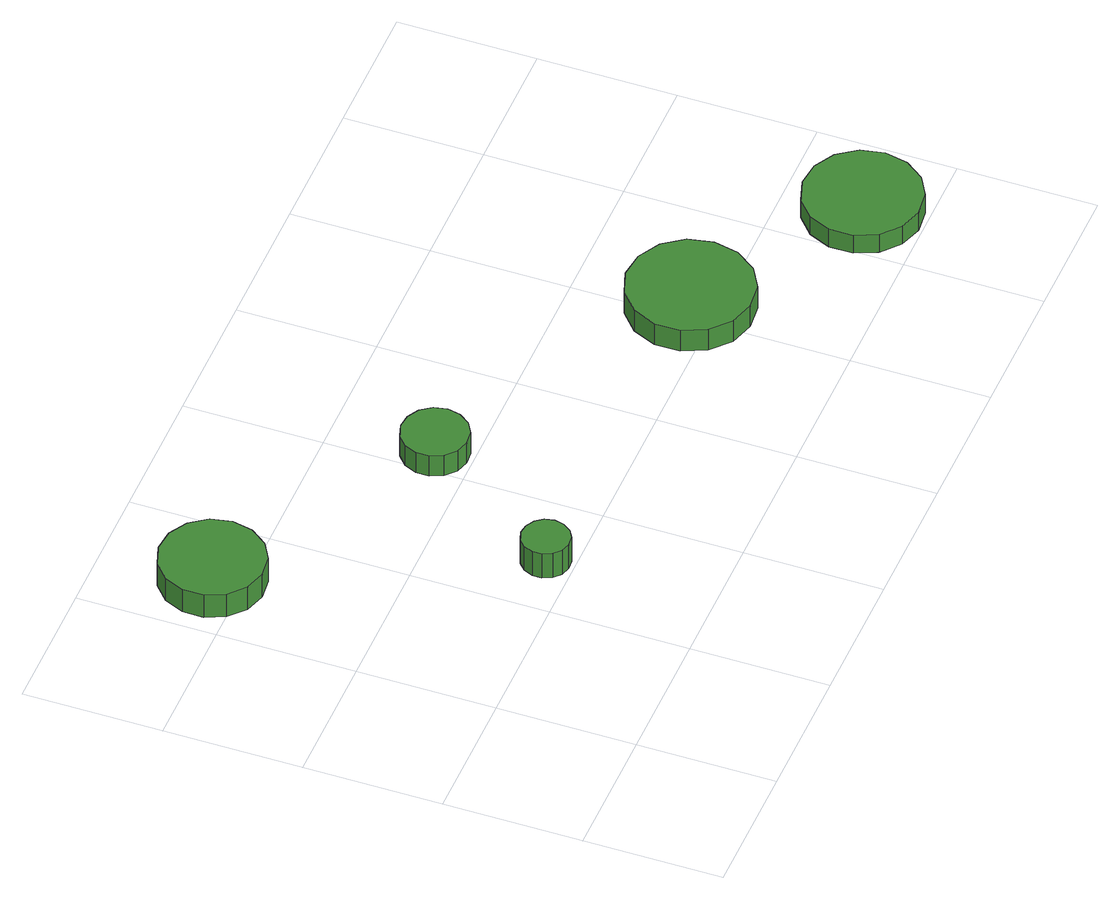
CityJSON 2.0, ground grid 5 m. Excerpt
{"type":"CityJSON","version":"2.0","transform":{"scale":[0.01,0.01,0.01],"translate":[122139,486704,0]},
"CityObjects":{
"tree1":{"type":"SolitaryVegetationObject","attributes":{"function":"something"},"geometry":[{"type":"MultiSurface","lod":"1","boundaries":[[[0,1,2,3,4,5,6,7,8,9,10,11,12,13,14]],[[15,16,17,18,19,20,21,22,23,24,25,26,27,28,29]],[[0,29,28,1]],[[1,28,27,2]],[[2,27,26,3]],[[3,26,25,4]],[[4,25,24,5]],[[5,24,23,6]],[[6,23,22,7]],[[7,22,21,8]],[[8,21,20,9]],[[9,20,19,10]],[[10,19,18,11]],[[11,18,17,12]],[[12,17,16,13]],[[13,16,15,14]],[[14,15,29,0]]]}]},
"tree2":{"type":"SolitaryVegetationObject","attributes":{"function":"something"},"geometry":[{"type":"MultiSurface","lod":"1","boundaries":[[[30,31,32,33,34,35,36,37,38,39,40,41,42,43,44]],[[45,46,47,48,49,50,51,52,53,54,55,56,57,58,59]],[[30,59,58,31]],[[31,58,57,32]],[[32,57,56,33]],[[33,56,55,34]],[[34,55,54,35]],[[35,54,53,36]],[[36,53,52,37]],[[37,52,51,38]],[[38,51,50,39]],[[39,50,49,40]],[[40,49,48,41]],[[41,48,47,42]],[[42,47,46,43]],[[43,46,45,44]],[[44,45,59,30]]]}]},
"tree3":{"type":"SolitaryVegetationObject","attributes":{"function":"something"},"geometry":[{"type":"MultiSurface","lod":"1","boundaries":[[[60,61,62,63,64,65,66,67,68,69,70,71,72,73,74]],[[75,76,77,78,79,80,81,82,83,84,85,86,87,88,89]],[[60,89,88,61]],[[61,88,87,62]],[[62,87,86,63]],[[63,86,85,64]],[[64,85,84,65]],[[65,84,83,66]],[[66,83,82,67]],[[67,82,81,68]],[[68,81,80,69]],[[69,80,79,70]],[[70,79,78,71]],[[71,78,77,72]],[[72,77,76,73]],[[73,76,75,74]],[[74,75,89,60]]]}]},
"tree4":{"type":"SolitaryVegetationObject","attributes":{"function":"something"}},
"tree5":{"type":"SolitaryVegetationObject","attributes":{"function":"something"},"geometry":[{"type":"MultiSurface","lod":"1","boundaries":[[[90,91,92,93,94,95,96,97,98,99,100,101,102,103,104]],[[105,106,107,108,109,110,111,112,113,114,115,116,117,118,119]],[[90,119,118,91]],[[91,118,117,92]],[[92,117,116,93]],[[93,116,115,94]],[[94,115,114,95]],[[95,114,113,96]],[[96,113,112,97]],[[97,112,111,98]],[[98,111,110,99]],[[99,110,109,100]],[[100,109,108,101]],[[101,108,107,102]],[[102,107,106,103]],[[103,106,105,104]],[[104,105,119,90]]]}]},
"tree6":{"type":"SolitaryVegetationObject","attributes":{"function":"something"},"geometry":[{"type":"MultiSurface","lod":"1","boundaries":[[[120,121,122,123,124,125,126,127,128,129,130,131,132,133,134]],[[135,136,137,138,139,140,141,142,143,144,145,146,147,148,149]],[[120,149,148,121]],[[121,148,147,122]],[[122,147,146,123]],[[123,146,145,124]],[[124,145,144,125]],[[125,144,143,126]],[[126,143,142,127]],[[127,142,141,128]],[[128,141,140,129]],[[129,140,139,130]],[[130,139,138,131]],[[131,138,137,132]],[[132,137,136,133]],[[133,136,135,134]],[[134,135,149,120]]]}]}
},
"vertices":[
[435,1607,111],[419,1683,111],[373,1746,111],[306,1785,111],[229,1793,111],[155,1769,111],[97,1717,111],[66,1646,111],[66,1569,111],[97,1498,111],[155,1446,111],[229,1422,111],[306,1430,111],[373,1469,111],[419,1531,111],[419,1531,9],[373,1469,9],[306,1430,9],[229,1422,9],[155,1446,9],[97,1498,9],[66,1569,9],[66,1646,9],[97,1717,9],[155,1769,9],[229,1793,9],[306,1785,9],[373,1746,9],[419,1683,9],[435,1607,9],
[818,603,117],[810,638,117],[789,666,117],[758,684,117],[723,688,117],[689,677,117],[663,653,117],[648,620,117],[648,585,117],[663,552,117],[689,528,117],[723,517,117],[758,521,117],[789,539,117],[810,568,117],[810,568,8],[789,539,8],[758,521,8],[723,517,8],[689,528,8],[663,552,8],[648,585,8],[648,620,8],[663,653,8],[689,677,8],[723,688,8],[758,684,8],[789,666,8],[810,638,8],[818,603,8],
[1209,1134,104],[1198,1183,104],[1169,1223,104],[1126,1247,104],[1077,1253,104],[1030,1237,104],[993,1204,104],[973,1159,104],[973,1110,104],[993,1064,104],[1030,1031,104],[1077,1016,104],[1126,1021,104],[1169,1046,104],[1198,1086,104],[1198,1086,12],[1169,1046,12],[1126,1021,12],[1077,1016,12],[1030,1031,12],[993,1064,12],[973,1110,12],[973,1159,12],[993,1204,12],[1030,1237,12],[1077,1253,12],[1126,1247,12],[1169,1223,12],[1198,1183,12],[1209,1134,12],
[2284,594,104],[2265,685,104],[2210,761,104],[2129,807,104],[2037,817,104],[1948,788,104],[1879,726,104],[1841,640,104],[1841,547,104],[1879,462,104],[1948,399,104],[2037,371,104],[2129,380,104],[2210,427,104],[2265,503,104],[2265,503,10],[2210,427,10],[2129,380,10],[2037,371,10],[1948,399,10],[1879,462,10],[1841,547,10],[1841,640,10],[1879,726,10],[1948,788,10],[2037,817,10],[2129,807,10],[2210,761,10],[2265,685,10],[2284,594,10],
[2907,222,90],[2889,307,90],[2838,378,90],[2762,421,90],[2676,430,90],[2593,403,90],[2529,345,90],[2494,266,90],[2494,179,90],[2529,100,90],[2593,42,90],[2676,15,90],[2762,24,90],[2838,67,90],[2889,137,90],[2889,137,8],[2838,67,8],[2762,24,8],[2676,15,8],[2593,42,8],[2529,100,8],[2494,179,8],[2494,266,8],[2529,345,8],[2593,403,8],[2676,430,8],[2762,421,8],[2838,378,8],[2889,307,8],[2907,222,8]
]}
